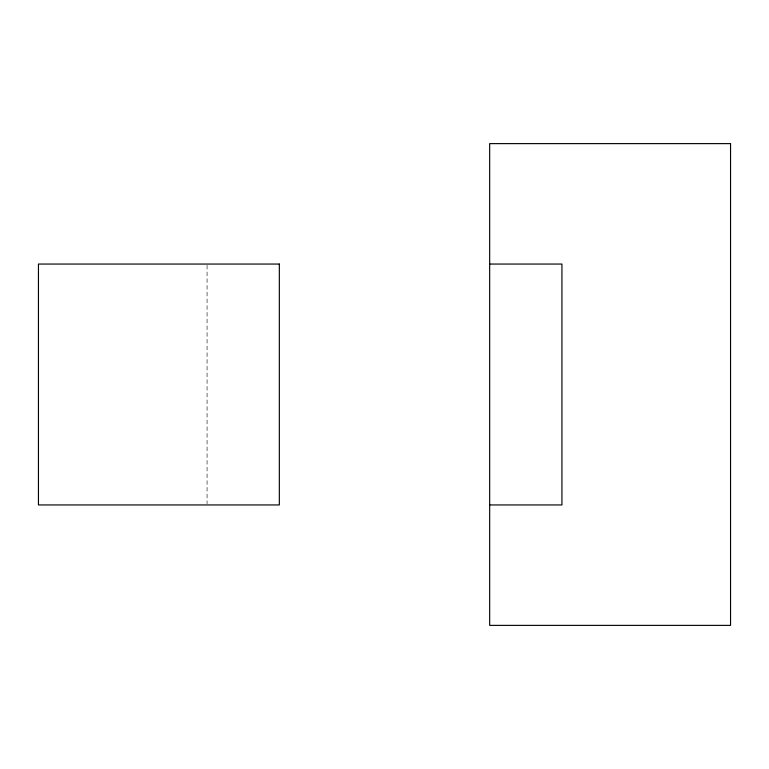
<?xml version="1.0" encoding="UTF-8"?>
<svg xmlns="http://www.w3.org/2000/svg" width="769" height="769" viewBox="0 0 769 769"><rect width="100%" height="100%" fill="white"/><g stroke="black" fill="none" stroke-linecap="round" stroke-linejoin="round"><path stroke-width="0.58" stroke-dasharray="3.85 2.88" d="M207.063 265.257L207.063 503.743"/><path stroke-width="1.15" d="M489.67 264.055L561.937 264.055L561.937 504.945L489.67 504.945M730.55 143.62L489.67 143.62L489.67 625.38L730.55 625.38L730.55 143.62M279.33 264.055L38.45 264.055L38.45 504.945L279.33 504.945L279.33 264.055"/></g></svg>
